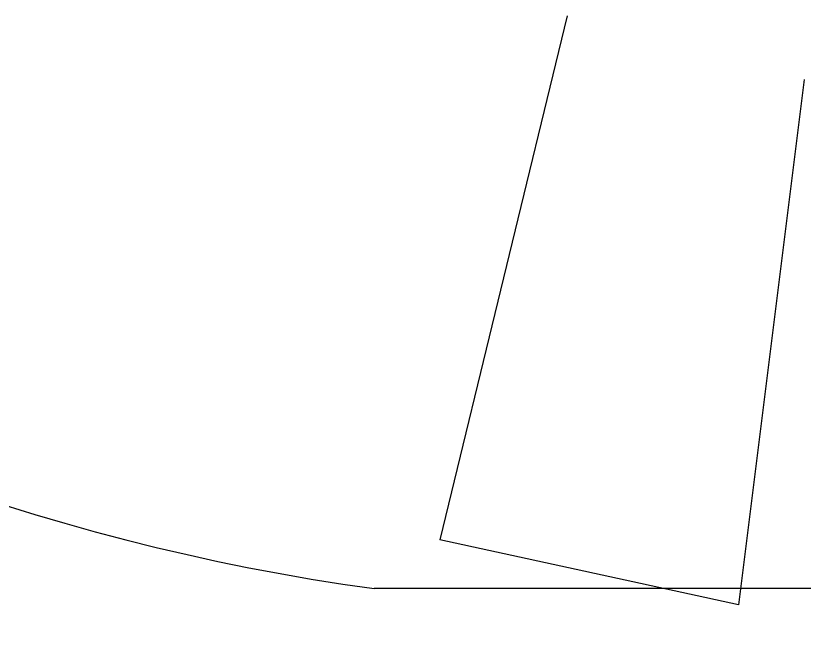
# Model space of a CAD drawing. Extents: x -30 to 1202, y 231 to 898.
# Drawn here: x 382.798 to 387.656, y 363.068 to 366.898 of the extents above; entities that cross this region are included whole.
import ezdxf

# ---------------------------------------------------------------- set-up
doc = ezdxf.new("R2010")
doc.units = 0
doc.header["$LTSCALE"] = 0.04
doc.layers.add('0.2', color=2, linetype='CONTINUOUS')
doc.layers.add('PISO', color=1, linetype='CONTINUOUS')

msp = doc.modelspace()

# ---------------------------------------------------------------- linework, layer by layer
at = {"layer": '0.2'}
for p, q in [((386.1957, 366.8981), (385.4116, 363.6678)), ((387.6564, 366.5055), (387.2522, 363.2683)), ((387.2522, 363.2683), (385.4116, 363.6678))]:
    msp.add_line(p, q, dxfattribs=at)
at = {"layer": 'PISO'}
msp.add_line((396.7527, 363.3738), (385.0069, 363.3673), dxfattribs=at)
for radius, start in [(13.5747, 210.04121), (14.5747, 208.00146)]:
    msp.add_arc((386.855, 376.8156), radius, start, 262.17514, dxfattribs=at)

doc.saveas('drawing.dxf')
